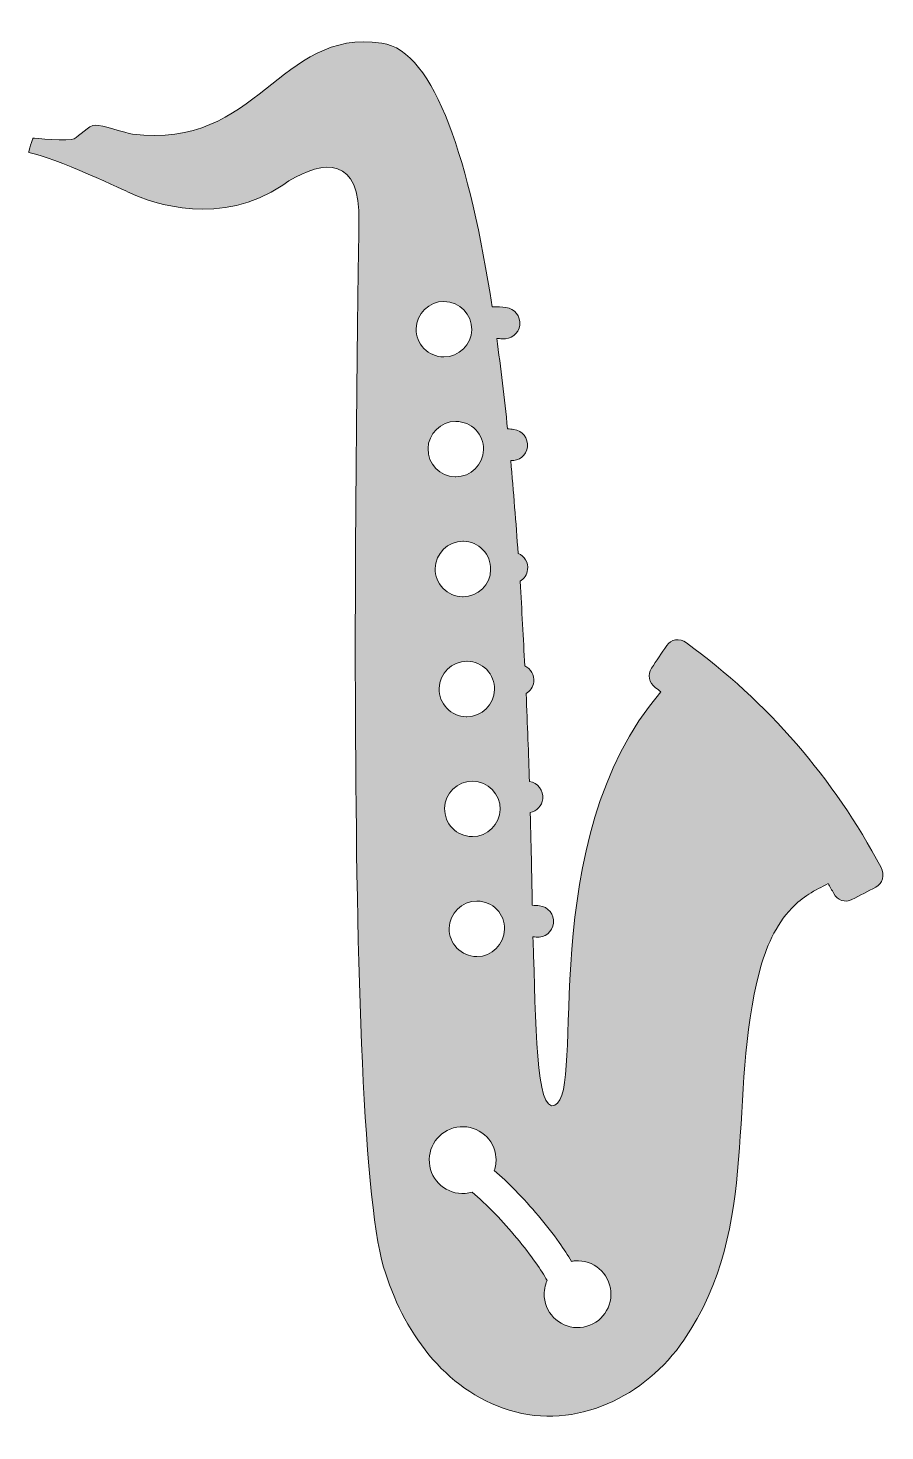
# Model space of a CAD drawing. Header units: inches. Extents: x 0 to 63, y -1 to 103.
import ezdxf

# ---------------------------------------------------------------- set-up
doc = ezdxf.new("R2010")
doc.units = ezdxf.units.IN
doc.header["$MEASUREMENT"] = 0
doc.layers.add('Layer 1', color=7, linetype='Continuous')

msp = doc.modelspace()

# ---------------------------------------------------------------- hatches: boundary and pattern name
at = {"layer": 'Layer 1', "true_color": 0x00a69c}
h = msp.add_hatch(color=134, dxfattribs=at)
h.dxf.hatch_style = 2
edge = h.paths.add_edge_path()
edge.add_spline(control_points=[(48.6, 57.17), (48.1, 57.53), (47.44, 57.44), (47.14, 56.97), (46.76, 56.41), (46.39, 55.85), (46.02, 55.29), (45.71, 54.83), (45.83, 54.2), (46.29, 53.87), (46.43, 53.76), (46.57, 53.66), (46.71, 53.55), (37.27, 42.53), (41.22, 24.04), (38.88, 22.99), (37.42, 22.34), (37.48, 29.23), (37.26, 35.19), (37.25, 35.26), (37.25, 35.34), (37.25, 35.44), (37.33, 35.43), (37.41, 35.43), (37.49, 35.42), (38.13, 35.35), (38.7, 35.81), (38.77, 36.45), (38.84, 37.09), (38.38, 37.67), (37.74, 37.74), (37.57, 37.75), (37.39, 37.76), (37.2, 37.77), (37.18, 39.45), (37.13, 41.81), (37.06, 44.63), (37.53, 44.73), (37.92, 45.12), (37.98, 45.63), (38.06, 46.26), (37.61, 46.83), (36.99, 46.92), (36.93, 48.93), (36.85, 51.11), (36.75, 53.42), (37.05, 53.6), (37.27, 53.9), (37.31, 54.28), (37.38, 54.79), (37.09, 55.26), (36.65, 55.47), (36.55, 57.49), (36.44, 59.59), (36.3, 61.72), (36.6, 61.9), (36.82, 62.2), (36.86, 62.58), (36.93, 63.1), (36.63, 63.59), (36.16, 63.78), (36, 66.05), (35.82, 68.35), (35.61, 70.64), (36.22, 70.59), (36.78, 71.03), (36.85, 71.65), (36.93, 72.29), (36.47, 72.87), (35.84, 72.95), (35.69, 72.97), (35.54, 72.98), (35.38, 72.99), (35.14, 75.26), (34.88, 77.51), (34.58, 79.67), (34.72, 79.67), (34.86, 79.66), (34.98, 79.64), (35.62, 79.57), (36.2, 80.02), (36.28, 80.66), (36.35, 81.3), (35.9, 81.88), (35.26, 81.96), (34.95, 81.99), (34.61, 82.01), (34.24, 82.01), (32.61, 92.59), (30.06, 100.92), (26.08, 101.51), (18.48, 102.61), (16.95, 93.58), (7.65, 94.77), (7.65, 94.77), (7.65, 94.78), (7.65, 94.78), (7.16, 94.86), (5.4, 95.46), (4.92, 95.44), (4.44, 95.43), (3.69, 94.61), (3.35, 94.43), (3.01, 94.24), (0.3, 94.48), (0.3, 94.48), (0.3, 94.48), (-0.06, 93.42), (0.01, 93.41), (1.8, 93.12), (7.41, 90.46), (7.41, 90.46), (7.41, 90.46), (7.41, 90.46), (7.41, 90.46), (9.23, 89.58), (14.27, 87.94), (18.76, 91.01), (21.21, 92.68), (24.2, 93.41), (24.39, 89.12), (24.47, 87.32), (23.01, 21.89), (26.22, 11.03), (27.61, 6.35), (30.67, 1.96), (35.5, 0.45), (40.42, -1.08), (45.58, 1.48), (48.41, 5.63), (54.2, 14.11), (51.54, 23.66), (54.02, 32.96), (54.47, 34.63), (55.18, 36.29), (56.38, 37.56), (57.15, 38.39), (58.11, 38.88), (59.07, 39.38), (59.21, 39.14), (59.35, 38.89), (59.48, 38.64), (59.74, 38.14), (60.34, 37.94), (60.83, 38.19), (61.42, 38.5), (62.01, 38.81), (62.6, 39.11), (63.09, 39.37), (63.27, 40.02), (62.98, 40.57), (59.49, 47.15), (54.57, 52.83), (48.6, 57.17)], knot_values=[0, 0, 0, 0, 1, 1, 1, 2, 2, 2, 3, 3, 3, 4, 4, 4, 5, 5, 5, 6, 6, 6, 7, 7, 7, 8, 8, 8, 9, 9, 9, 10, 10, 10, 11, 11, 11, 12, 12, 12, 13, 13, 13, 14, 14, 14, 15, 15, 15, 16, 16, 16, 17, 17, 17, 18, 18, 18, 19, 19, 19, 20, 20, 20, 21, 21, 21, 22, 22, 22, 23, 23, 23, 24, 24, 24, 25, 25, 25, 26, 26, 26, 27, 27, 27, 28, 28, 28, 29, 29, 29, 30, 30, 30, 31, 31, 31, 32, 32, 32, 33, 33, 33, 34, 34, 34, 35, 35, 35, 36, 36, 36, 37, 37, 37, 38, 38, 38, 39, 39, 39, 40, 40, 40, 41, 41, 41, 42, 42, 42, 43, 43, 43, 44, 44, 44, 45, 45, 45, 46, 46, 46, 47, 47, 47, 48, 48, 48, 49, 49, 49, 50, 50, 50, 51, 51, 51, 51], degree=3, periodic=1)
edge = h.paths.add_edge_path()
edge.add_spline(control_points=[(34.83, 44.86), (34.81, 43.75), (33.89, 42.85), (32.78, 42.85), (32.78, 42.85), (32.74, 42.85), (32.74, 42.85), (32.2, 42.86), (31.68, 43.08), (31.3, 43.47), (30.92, 43.87), (30.72, 44.39), (30.73, 44.93), (30.75, 46.04), (31.67, 46.95), (32.78, 46.95), (33.95, 46.93), (34.85, 45.99), (34.83, 44.86)], knot_values=[0, 0, 0, 0, 1, 1, 1, 2, 2, 2, 3, 3, 3, 4, 4, 4, 5, 5, 5, 6, 6, 6, 6], degree=3, periodic=1)
edge = h.paths.add_edge_path()
edge.add_spline(control_points=[(35.16, 36), (35.14, 34.89), (34.22, 33.98), (33.11, 33.98), (33.11, 33.98), (33.08, 33.98), (33.08, 33.98), (32.53, 33.99), (32.02, 34.21), (31.64, 34.61), (31.26, 35), (31.05, 35.52), (31.06, 36.07), (31.08, 37.18), (32, 38.08), (33.11, 38.08), (33.11, 38.08), (33.15, 38.08), (33.15, 38.08), (33.7, 38.07), (34.21, 37.85), (34.59, 37.46), (34.97, 37.06), (35.17, 36.54), (35.16, 36)], knot_values=[0, 0, 0, 0, 1, 1, 1, 2, 2, 2, 3, 3, 3, 4, 4, 4, 5, 5, 5, 6, 6, 6, 7, 7, 7, 8, 8, 8, 8], degree=3, periodic=1)
edge = h.paths.add_edge_path()
edge.add_spline(control_points=[(34.42, 53.72), (34.4, 52.61), (33.48, 51.71), (32.37, 51.71), (32.37, 51.71), (32.33, 51.71), (32.33, 51.71), (31.78, 51.72), (31.27, 51.94), (30.89, 52.34), (30.51, 52.73), (30.31, 53.25), (30.32, 53.8), (30.34, 54.91), (31.26, 55.81), (32.37, 55.81), (32.37, 55.81), (32.4, 55.81), (32.4, 55.81), (32.95, 55.8), (33.46, 55.58), (33.84, 55.19), (34.22, 54.79), (34.43, 54.27), (34.42, 53.72)], knot_values=[0, 0, 0, 0, 1, 1, 1, 2, 2, 2, 3, 3, 3, 4, 4, 4, 5, 5, 5, 6, 6, 6, 7, 7, 7, 8, 8, 8, 8], degree=3, periodic=1)
edge = h.paths.add_edge_path()
edge.add_spline(control_points=[(32.09, 60.58), (32.09, 60.58), (32.05, 60.58), (32.05, 60.58), (31.5, 60.59), (30.99, 60.81), (30.61, 61.2), (30.23, 61.6), (30.02, 62.12), (30.03, 62.66), (30.05, 63.77), (30.97, 64.68), (32.08, 64.68), (32.08, 64.68), (32.12, 64.68), (32.12, 64.68), (32.67, 64.67), (33.18, 64.44), (33.56, 64.05), (33.94, 63.66), (34.14, 63.14), (34.13, 62.59), (34.11, 61.48), (33.2, 60.58), (32.09, 60.58)], knot_values=[0, 0, 0, 0, 1, 1, 1, 2, 2, 2, 3, 3, 3, 4, 4, 4, 5, 5, 5, 6, 6, 6, 7, 7, 7, 8, 8, 8, 8], degree=3, periodic=1)
edge = h.paths.add_edge_path()
edge.add_spline(control_points=[(28.63, 80.39), (28.65, 81.5), (29.57, 82.41), (30.68, 82.41), (31.85, 82.39), (32.75, 81.45), (32.73, 80.32), (32.71, 79.21), (31.79, 78.3), (30.68, 78.3), (30.68, 78.3), (30.64, 78.3), (30.64, 78.3), (30.1, 78.31), (29.59, 78.54), (29.2, 78.93), (28.82, 79.33), (28.62, 79.84), (28.63, 80.39)], knot_values=[0, 0, 0, 0, 1, 1, 1, 2, 2, 2, 3, 3, 3, 4, 4, 4, 5, 5, 5, 6, 6, 6, 6], degree=3, periodic=1)
edge = h.paths.add_edge_path()
edge.add_spline(control_points=[(31.55, 73.54), (32.14, 73.53), (32.65, 73.31), (33.03, 72.92), (33.41, 72.52), (33.61, 72), (33.6, 71.45), (33.58, 70.34), (32.66, 69.44), (31.55, 69.44), (31.55, 69.44), (31.51, 69.44), (31.51, 69.44), (30.38, 69.46), (29.48, 70.4), (29.5, 71.53), (29.52, 72.64), (30.44, 73.54), (31.55, 73.54)], knot_values=[0, 0, 0, 0, 1, 1, 1, 2, 2, 2, 3, 3, 3, 4, 4, 4, 5, 5, 5, 6, 6, 6, 6], degree=3, periodic=1)
edge = h.paths.add_edge_path()
edge.add_spline(control_points=[(40.75, 6.56), (39.39, 6.46), (38.2, 7.47), (38.09, 8.83), (38.06, 9.26), (38.14, 9.67), (38.3, 10.04), (38.08, 10.43), (37.8, 10.87), (37.46, 11.34), (36.64, 12.51), (35.54, 13.84), (34.48, 14.94), (33.86, 15.58), (33.27, 16.15), (32.76, 16.56), (32.59, 16.52), (32.43, 16.49), (32.25, 16.47), (30.89, 16.37), (29.7, 17.38), (29.6, 18.74), (29.49, 20.1), (30.51, 21.29), (31.87, 21.4), (33.23, 21.5), (34.42, 20.49), (34.52, 19.13), (34.55, 18.79), (34.5, 18.46), (34.4, 18.16), (34.9, 17.73), (35.43, 17.24), (35.96, 16.69), (37.1, 15.52), (38.27, 14.14), (39.2, 12.84), (39.54, 12.36), (39.84, 11.9), (40.11, 11.45), (40.19, 11.47), (40.28, 11.48), (40.36, 11.49), (41.72, 11.59), (42.91, 10.58), (43.01, 9.22), (43.12, 7.86), (42.1, 6.67), (40.75, 6.56)], knot_values=[0, 0, 0, 0, 1, 1, 1, 2, 2, 2, 3, 3, 3, 4, 4, 4, 5, 5, 5, 6, 6, 6, 7, 7, 7, 8, 8, 8, 9, 9, 9, 10, 10, 10, 11, 11, 11, 12, 12, 12, 13, 13, 13, 14, 14, 14, 15, 15, 15, 16, 16, 16, 16], degree=3, periodic=1)

# ---------------------------------------------------------------- linework, layer by layer
at = {"layer": 'Layer 1', "lineweight": 0}
for points, knots in [([(48.6, 57.17), (48.1, 57.53), (47.44, 57.44), (47.14, 56.97), (46.76, 56.41), (46.39, 55.85), (46.02, 55.29), (45.71, 54.83), (45.83, 54.2), (46.29, 53.87), (46.43, 53.76), (46.57, 53.66), (46.71, 53.55), (37.27, 42.53), (41.22, 24.04), (38.88, 22.99), (37.42, 22.34), (37.48, 29.23), (37.26, 35.19), (37.25, 35.26), (37.25, 35.34), (37.25, 35.44), (37.33, 35.43), (37.41, 35.43), (37.49, 35.42), (38.13, 35.35), (38.7, 35.81), (38.77, 36.45), (38.84, 37.09), (38.38, 37.67), (37.74, 37.74), (37.57, 37.75), (37.39, 37.76), (37.2, 37.77), (37.18, 39.45), (37.13, 41.81), (37.06, 44.63), (37.53, 44.73), (37.92, 45.12), (37.98, 45.63), (38.06, 46.26), (37.61, 46.83), (36.99, 46.92), (36.93, 48.93), (36.85, 51.11), (36.75, 53.42), (37.05, 53.6), (37.27, 53.9), (37.31, 54.28), (37.38, 54.79), (37.09, 55.26), (36.65, 55.47), (36.55, 57.49), (36.44, 59.59), (36.3, 61.72), (36.6, 61.9), (36.82, 62.2), (36.86, 62.58), (36.93, 63.1), (36.63, 63.59), (36.16, 63.78), (36, 66.05), (35.82, 68.35), (35.61, 70.64), (36.22, 70.59), (36.78, 71.03), (36.85, 71.65), (36.93, 72.29), (36.47, 72.87), (35.84, 72.95), (35.69, 72.97), (35.54, 72.98), (35.38, 72.99), (35.14, 75.26), (34.88, 77.51), (34.58, 79.67), (34.72, 79.67), (34.86, 79.66), (34.98, 79.64), (35.62, 79.57), (36.2, 80.02), (36.28, 80.66), (36.35, 81.3), (35.9, 81.88), (35.26, 81.96), (34.95, 81.99), (34.61, 82.01), (34.24, 82.01), (32.61, 92.59), (30.06, 100.92), (26.08, 101.51), (18.48, 102.61), (16.95, 93.58), (7.65, 94.77), (7.65, 94.77), (7.65, 94.78), (7.65, 94.78), (7.16, 94.86), (5.4, 95.46), (4.92, 95.44), (4.44, 95.43), (3.69, 94.61), (3.35, 94.43), (3.01, 94.24), (0.3, 94.48), (0.3, 94.48), (0.3, 94.48), (-0.06, 93.42), (0.01, 93.41), (1.8, 93.12), (7.41, 90.46), (7.41, 90.46), (7.41, 90.46), (7.41, 90.46), (7.41, 90.46), (9.23, 89.58), (14.27, 87.94), (18.76, 91.01), (21.21, 92.68), (24.2, 93.41), (24.39, 89.12), (24.47, 87.32), (23.01, 21.89), (26.22, 11.03), (27.61, 6.35), (30.67, 1.96), (35.5, 0.45), (40.42, -1.08), (45.58, 1.48), (48.41, 5.63), (54.2, 14.11), (51.54, 23.66), (54.02, 32.96), (54.47, 34.63), (55.18, 36.29), (56.38, 37.56), (57.15, 38.39), (58.11, 38.88), (59.07, 39.38), (59.21, 39.14), (59.35, 38.89), (59.48, 38.64), (59.74, 38.14), (60.34, 37.94), (60.83, 38.19), (61.42, 38.5), (62.01, 38.81), (62.6, 39.11), (63.09, 39.37), (63.27, 40.02), (62.98, 40.57), (59.49, 47.15), (54.57, 52.83), (48.6, 57.17)], [0, 0, 0, 0, 1, 1, 1, 2, 2, 2, 3, 3, 3, 4, 4, 4, 5, 5, 5, 6, 6, 6, 7, 7, 7, 8, 8, 8, 9, 9, 9, 10, 10, 10, 11, 11, 11, 12, 12, 12, 13, 13, 13, 14, 14, 14, 15, 15, 15, 16, 16, 16, 17, 17, 17, 18, 18, 18, 19, 19, 19, 20, 20, 20, 21, 21, 21, 22, 22, 22, 23, 23, 23, 24, 24, 24, 25, 25, 25, 26, 26, 26, 27, 27, 27, 28, 28, 28, 29, 29, 29, 30, 30, 30, 31, 31, 31, 32, 32, 32, 33, 33, 33, 34, 34, 34, 35, 35, 35, 36, 36, 36, 37, 37, 37, 38, 38, 38, 39, 39, 39, 40, 40, 40, 41, 41, 41, 42, 42, 42, 43, 43, 43, 44, 44, 44, 45, 45, 45, 46, 46, 46, 47, 47, 47, 48, 48, 48, 49, 49, 49, 50, 50, 50, 51, 51, 51, 51]), ([(28.63, 80.39), (28.65, 81.5), (29.57, 82.41), (30.68, 82.41), (31.85, 82.39), (32.75, 81.45), (32.73, 80.32), (32.71, 79.21), (31.79, 78.3), (30.68, 78.3), (30.68, 78.3), (30.64, 78.3), (30.64, 78.3), (30.1, 78.31), (29.59, 78.54), (29.2, 78.93), (28.82, 79.33), (28.62, 79.84), (28.63, 80.39)], [0, 0, 0, 0, 1, 1, 1, 2, 2, 2, 3, 3, 3, 4, 4, 4, 5, 5, 5, 6, 6, 6, 6]), ([(31.55, 73.54), (32.14, 73.53), (32.65, 73.31), (33.03, 72.92), (33.41, 72.52), (33.61, 72), (33.6, 71.45), (33.58, 70.34), (32.66, 69.44), (31.55, 69.44), (31.55, 69.44), (31.51, 69.44), (31.51, 69.44), (30.38, 69.46), (29.48, 70.4), (29.5, 71.53), (29.52, 72.64), (30.44, 73.54), (31.55, 73.54)], [0, 0, 0, 0, 1, 1, 1, 2, 2, 2, 3, 3, 3, 4, 4, 4, 5, 5, 5, 6, 6, 6, 6]), ([(32.09, 60.58), (32.09, 60.58), (32.05, 60.58), (32.05, 60.58), (31.5, 60.59), (30.99, 60.81), (30.61, 61.2), (30.23, 61.6), (30.02, 62.12), (30.03, 62.66), (30.05, 63.77), (30.97, 64.68), (32.08, 64.68), (32.08, 64.68), (32.12, 64.68), (32.12, 64.68), (32.67, 64.67), (33.18, 64.44), (33.56, 64.05), (33.94, 63.66), (34.14, 63.14), (34.13, 62.59), (34.11, 61.48), (33.2, 60.58), (32.09, 60.58)], [0, 0, 0, 0, 1, 1, 1, 2, 2, 2, 3, 3, 3, 4, 4, 4, 5, 5, 5, 6, 6, 6, 7, 7, 7, 8, 8, 8, 8]), ([(34.42, 53.72), (34.4, 52.61), (33.48, 51.71), (32.37, 51.71), (32.37, 51.71), (32.33, 51.71), (32.33, 51.71), (31.78, 51.72), (31.27, 51.94), (30.89, 52.34), (30.51, 52.73), (30.31, 53.25), (30.32, 53.8), (30.34, 54.91), (31.26, 55.81), (32.37, 55.81), (32.37, 55.81), (32.4, 55.81), (32.4, 55.81), (32.95, 55.8), (33.46, 55.58), (33.84, 55.19), (34.22, 54.79), (34.43, 54.27), (34.42, 53.72)], [0, 0, 0, 0, 1, 1, 1, 2, 2, 2, 3, 3, 3, 4, 4, 4, 5, 5, 5, 6, 6, 6, 7, 7, 7, 8, 8, 8, 8]), ([(34.83, 44.86), (34.81, 43.75), (33.89, 42.85), (32.78, 42.85), (32.78, 42.85), (32.74, 42.85), (32.74, 42.85), (32.2, 42.86), (31.68, 43.08), (31.3, 43.47), (30.92, 43.87), (30.72, 44.39), (30.73, 44.93), (30.75, 46.04), (31.67, 46.95), (32.78, 46.95), (33.95, 46.93), (34.85, 45.99), (34.83, 44.86)], [0, 0, 0, 0, 1, 1, 1, 2, 2, 2, 3, 3, 3, 4, 4, 4, 5, 5, 5, 6, 6, 6, 6]), ([(35.16, 36), (35.14, 34.89), (34.22, 33.98), (33.11, 33.98), (33.11, 33.98), (33.08, 33.98), (33.08, 33.98), (32.53, 33.99), (32.02, 34.21), (31.64, 34.61), (31.26, 35), (31.05, 35.52), (31.06, 36.07), (31.08, 37.18), (32, 38.08), (33.11, 38.08), (33.11, 38.08), (33.15, 38.08), (33.15, 38.08), (33.7, 38.07), (34.21, 37.85), (34.59, 37.46), (34.97, 37.06), (35.17, 36.54), (35.16, 36)], [0, 0, 0, 0, 1, 1, 1, 2, 2, 2, 3, 3, 3, 4, 4, 4, 5, 5, 5, 6, 6, 6, 7, 7, 7, 8, 8, 8, 8]), ([(40.75, 6.56), (39.39, 6.46), (38.2, 7.47), (38.09, 8.83), (38.06, 9.26), (38.14, 9.67), (38.3, 10.04), (38.08, 10.43), (37.8, 10.87), (37.46, 11.34), (36.64, 12.51), (35.54, 13.84), (34.48, 14.94), (33.86, 15.58), (33.27, 16.15), (32.76, 16.56), (32.59, 16.52), (32.43, 16.49), (32.25, 16.47), (30.89, 16.37), (29.7, 17.38), (29.6, 18.74), (29.49, 20.1), (30.51, 21.29), (31.87, 21.4), (33.23, 21.5), (34.42, 20.49), (34.52, 19.13), (34.55, 18.79), (34.5, 18.46), (34.4, 18.16), (34.9, 17.73), (35.43, 17.24), (35.96, 16.69), (37.1, 15.52), (38.27, 14.14), (39.2, 12.84), (39.54, 12.36), (39.84, 11.9), (40.11, 11.45), (40.19, 11.47), (40.28, 11.48), (40.36, 11.49), (41.72, 11.59), (42.91, 10.58), (43.01, 9.22), (43.12, 7.86), (42.1, 6.67), (40.75, 6.56)], [0, 0, 0, 0, 1, 1, 1, 2, 2, 2, 3, 3, 3, 4, 4, 4, 5, 5, 5, 6, 6, 6, 7, 7, 7, 8, 8, 8, 9, 9, 9, 10, 10, 10, 11, 11, 11, 12, 12, 12, 13, 13, 13, 14, 14, 14, 15, 15, 15, 16, 16, 16, 16])]:
    msp.add_open_spline(points, degree=3, knots=knots, dxfattribs=at)

doc.saveas('drawing.dxf')
